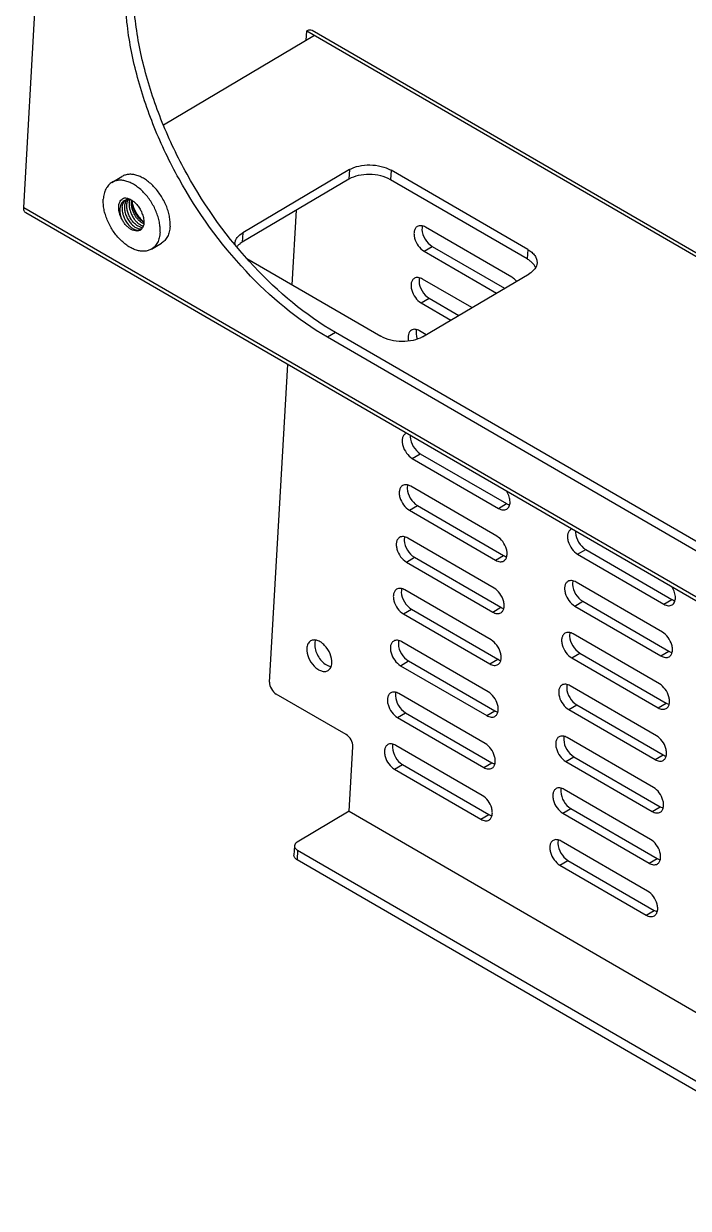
# Model space of a CAD drawing. Extents: x -425 to 6552, y -3049 to 3105.
# Drawn here: x 4672.4 to 4713, y -2224.9 to -2152.5 of the extents above; entities that cross this region are included whole.
import ezdxf

# ---------------------------------------------------------------- set-up
doc = ezdxf.new("R2010")
doc.units = 0
doc.layers.get('0').update_dxf_attribs({"linetype": 'CONTINUOUS'})

msp = doc.modelspace()

# ---------------------------------------------------------------- linework, layer by layer
at = {"color": 7, "linetype": 'CONTINUOUS'}
for p, q in [((4672.372, -2163.749), (4673.094, -2151.087)), ((4680.903, -2158.704), (4690.146, -2153.238)), ((4689.63, -2153.544), (4689.663, -2152.958)), ((4689.663, -2152.958), (4728.396, -2175.388)), ((4689.991, -2152.92), (4728.409, -2175.167)), ((4692.279, -2161.439), (4685.756, -2165.296)), ((4692.279, -2161.439), (4692.245, -2162.024)), ((4694.82, -2161.479), (4694.786, -2162.064)), ((4703.168, -2166.314), (4694.82, -2161.479)), ((4692.245, -2162.024), (4685.723, -2165.881)), ((4703.134, -2166.898), (4694.786, -2162.064)), ((4672.372, -2163.749), (4732.477, -2198.554)), ((4732.605, -2198.888), (4672.501, -2164.082)), ((4688.779, -2168.478), (4689.038, -2163.92)), ((4702.194, -2168.012), (4696.922, -2164.959)), ((4685.756, -2165.296), (4685.723, -2165.881)), ((4696.839, -2166.42), (4697.328, -2166.131)), ((4696.839, -2166.42), (4701.263, -2168.982)), ((4697.328, -2166.131), (4701.752, -2168.693)), ((4703.168, -2166.314), (4703.134, -2166.898)), ((4686.006, -2166.872), (4694.199, -2171.617)), ((4696.74, -2171.657), (4703.263, -2167.8)), ((4699.759, -2169.872), (4696.741, -2168.125)), ((4696.658, -2169.586), (4697.147, -2169.296)), ((4697.147, -2169.296), (4698.958, -2170.345)), ((4696.658, -2169.586), (4698.469, -2170.634)), ((4691.426, -2171.393), (4690.937, -2171.682)), ((4714.712, -2184.877), (4691.426, -2171.393)), ((4696.965, -2171.524), (4696.561, -2171.29)), ((4714.223, -2185.167), (4690.937, -2171.682)), ((4687.396, -2192.745), (4688.501, -2173.348)), ((4696.117, -2179.082), (4696.606, -2178.793)), ((4696.606, -2178.793), (4701.879, -2181.846)), ((4696.117, -2179.082), (4701.389, -2182.135)), ((4701.292, -2183.84), (4696.02, -2180.786)), ((4695.937, -2182.247), (4696.426, -2181.958)), ((4695.937, -2182.247), (4701.209, -2185.3)), ((4696.426, -2181.958), (4701.698, -2185.011)), ((4701.389, -2182.135), (4701.879, -2181.846)), ((4701.112, -2187.005), (4695.84, -2183.952)), ((4706.222, -2184.934), (4706.712, -2184.644)), ((4706.712, -2184.644), (4711.984, -2187.698)), ((4695.756, -2185.413), (4696.245, -2185.123)), ((4695.756, -2185.413), (4701.029, -2188.466)), ((4696.245, -2185.123), (4701.518, -2188.177)), ((4701.209, -2185.3), (4701.698, -2185.011)), ((4706.222, -2184.934), (4711.495, -2187.987)), ((4711.398, -2189.691), (4706.125, -2186.638)), ((4700.931, -2190.17), (4695.659, -2187.117)), ((4695.576, -2188.578), (4696.065, -2188.289)), ((4696.065, -2188.289), (4701.337, -2191.342)), ((4701.029, -2188.466), (4701.518, -2188.177)), ((4706.042, -2188.099), (4706.531, -2187.81)), ((4706.042, -2188.099), (4711.314, -2191.152)), ((4706.531, -2187.81), (4711.803, -2190.863)), ((4711.495, -2187.987), (4711.984, -2187.698)), ((4695.576, -2188.578), (4700.848, -2191.631)), ((4700.751, -2193.336), (4695.479, -2190.283)), ((4711.217, -2192.857), (4705.945, -2189.804)), ((4705.862, -2191.265), (4706.351, -2190.975)), ((4706.351, -2190.975), (4711.623, -2194.028)), ((4711.314, -2191.152), (4711.803, -2190.863)), ((4695.395, -2191.744), (4695.885, -2191.454)), ((4695.395, -2191.744), (4700.668, -2194.797)), ((4695.885, -2191.454), (4701.157, -2194.507)), ((4700.848, -2191.631), (4701.337, -2191.342)), ((4705.862, -2191.265), (4711.134, -2194.318)), ((4711.037, -2196.022), (4705.764, -2192.969)), ((4692.069, -2195.955), (4687.807, -2193.487)), ((4700.571, -2196.501), (4695.298, -2193.448)), ((4711.134, -2194.318), (4711.623, -2194.028)), ((4695.215, -2194.909), (4695.704, -2194.62)), ((4695.704, -2194.62), (4700.977, -2197.673)), ((4700.668, -2194.797), (4701.157, -2194.507)), ((4705.681, -2194.43), (4706.17, -2194.141)), ((4705.681, -2194.43), (4710.954, -2197.483)), ((4706.17, -2194.141), (4711.443, -2197.194)), ((4695.215, -2194.909), (4700.487, -2197.962)), ((4710.856, -2199.188), (4705.584, -2196.134)), ((4692.256, -2200.641), (4692.481, -2196.696)), ((4700.39, -2199.667), (4695.118, -2196.613)), ((4700.487, -2197.962), (4700.977, -2197.673)), ((4705.501, -2197.595), (4705.99, -2197.306)), ((4705.501, -2197.595), (4710.773, -2200.649)), ((4705.99, -2197.306), (4711.262, -2200.359)), ((4710.954, -2197.483), (4711.443, -2197.194)), ((4695.035, -2198.074), (4695.524, -2197.785)), ((4695.035, -2198.074), (4700.307, -2201.128)), ((4695.524, -2197.785), (4700.796, -2200.838)), ((4710.676, -2202.353), (4705.404, -2199.3)), ((4705.32, -2200.761), (4705.81, -2200.472)), ((4705.81, -2200.472), (4711.082, -2203.525)), ((4710.773, -2200.649), (4711.262, -2200.359)), ((4692.256, -2200.641), (4689.076, -2202.521)), ((4692.256, -2200.641), (4742.914, -2229.976)), ((4700.307, -2201.128), (4700.796, -2200.838)), ((4705.32, -2200.761), (4710.593, -2203.814)), ((4688.917, -2202.741), (4688.883, -2203.326)), ((4710.496, -2205.518), (4705.223, -2202.465)), ((4689.108, -2203.017), (4689.075, -2203.601)), ((4689.108, -2203.017), (4738.888, -2231.843)), ((4738.854, -2232.428), (4689.075, -2203.601)), ((4705.14, -2203.926), (4705.629, -2203.637)), ((4705.14, -2203.926), (4710.412, -2206.979)), ((4705.629, -2203.637), (4710.902, -2206.69)), ((4710.593, -2203.814), (4711.082, -2203.525)), ((4710.412, -2206.979), (4710.902, -2206.69))]:
    msp.add_line(p, q, dxfattribs=at)
at = {"color": 4, "linetype": 'CONTINUOUS'}
for p, q in [((4677.762, -2162.22), (4678.374, -2161.858)), ((4680.175, -2166.3), (4680.786, -2165.938))]:
    msp.add_line(p, q, dxfattribs=at)
for centre, radius, start, end in [((4678.741, -2163.74), 0.457, 110.06377, 120.56657), ((4679.85, -2163.485), 0.893, 169.11074, 173.83752), ((4680.618, -2163.124), 1.657, 187.68702, 190.62617), ((4680.113, -2163.342), 1.136, 178.75161, 180.16005), ((4680.183, -2163.342), 1.206, 180.17268, 184.25447), ((4679.381, -2164.816), 0.331, 288.40617, 294.79775), ((4679.291, -2164.806), 0.386, 300.60413, 306.24937), ((4680.225, -2163.767), 1.026, 236.9712, 240.3036), ((4680.813, -2163.294), 1.743, 229.28385, 231.0319)]:
    msp.add_arc(centre, radius, start, end, dxfattribs=at)
at = {"color": 7, "linetype": 'CONTINUOUS'}
for centre, radius, start, end in [((4685.892, -2165.992), 0.616, 176.784, 182.99234), ((4686.428, -2167.077), 1.389, 120.52111, 126.59212), ((4696.835, -2177.728), 0.848, 177.0489, 182.10538), ((4706.94, -2183.579), 0.848, 177.0489, 182.10538)]:
    msp.add_arc(centre, radius, start, end, dxfattribs=at)
for points, knots in [([(4691.426, -2171.393), (4689.577, -2170.322), (4686.105, -2167.406), (4682.79, -2162.793), (4680.783, -2158.612), (4679.705, -2155.397), (4679.098, -2152.234), (4679.021, -2150.148), (4679.078, -2149.15)], [0, 0, 0, 0, 0.241646, 0.504562, 0.636771, 0.76516, 0.886947, 1, 1, 1, 1]), ([(4690.937, -2171.682), (4689.088, -2170.611), (4685.616, -2167.696), (4682.301, -2163.082), (4680.294, -2158.901), (4679.216, -2155.687), (4678.609, -2152.524), (4678.532, -2150.437), (4678.588, -2149.439)], [0, 0, 0, 0, 0.241646, 0.504562, 0.636771, 0.76516, 0.886947, 1, 1, 1, 1]), ([(4689.663, -2152.958), (4689.718, -2152.926), (4689.825, -2152.879), (4689.947, -2152.895), (4689.991, -2152.92)], [0, 0, 0, 0, 0.557656, 1, 1, 1, 1]), ([(4692.279, -2161.439), (4692.453, -2161.336), (4692.867, -2161.188), (4693.534, -2161.126), (4694.21, -2161.212), (4694.634, -2161.372), (4694.82, -2161.479)], [0, 0, 0, 0, 0.231008, 0.491178, 0.756152, 1, 1, 1, 1]), ([(4694.786, -2162.064), (4694.601, -2161.956), (4694.176, -2161.796), (4693.501, -2161.711), (4692.834, -2161.772), (4692.42, -2161.92), (4692.245, -2162.024)], [0, 0, 0, 0, 0.243848, 0.508822, 0.768992, 1, 1, 1, 1]), ([(4672.501, -2164.082), (4672.454, -2164.055), (4672.375, -2163.945), (4672.368, -2163.818), (4672.372, -2163.749)], [0, 0, 0, 0, 0.437297, 1, 1, 1, 1]), ([(4696.422, -2164.915), (4696.376, -2164.943), (4696.291, -2165.026), (4696.225, -2165.202), (4696.213, -2165.412), (4696.27, -2165.728), (4696.456, -2166.101), (4696.7, -2166.34), (4696.839, -2166.42)], [0, 0, 0, 0, 0.090977, 0.192642, 0.310053, 0.442358, 0.729305, 1, 1, 1, 1]), ([(4696.922, -2164.959), (4696.84, -2164.912), (4696.674, -2164.844), (4696.49, -2164.875), (4696.422, -2164.915)], [0, 0, 0, 0, 0.547175, 1, 1, 1, 1]), ([(4696.732, -2164.881), (4696.727, -2164.898), (4696.712, -2164.969), (4696.708, -2165.042), (4696.71, -2165.097)], [0, 0, 0, 0, 0.23655, 1, 1, 1, 1]), ([(4696.71, -2165.097), (4696.717, -2165.304), (4696.861, -2165.709), (4697.15, -2166.028), (4697.328, -2166.131)], [0, 0, 0, 0, 0.500898, 1, 1, 1, 1]), ([(4685.277, -2165.957), (4685.281, -2165.89), (4685.302, -2165.8), (4685.339, -2165.717), (4685.35, -2165.697)], [0, 0, 0, 0, 0.742784, 1, 1, 1, 1]), ([(4685.35, -2165.697), (4685.37, -2165.658), (4685.474, -2165.496), (4685.629, -2165.371), (4685.756, -2165.296)], [0, 0, 0, 0, 0.228161, 1, 1, 1, 1]), ([(4685.6, -2165.962), (4685.58, -2165.977), (4685.504, -2166.037), (4685.436, -2166.106), (4685.392, -2166.163)], [0, 0, 0, 0, 0.262402, 1, 1, 1, 1]), ([(4703.168, -2166.314), (4703.257, -2166.365), (4703.418, -2166.477), (4703.608, -2166.68), (4703.725, -2166.904), (4703.746, -2167.064), (4703.742, -2167.139)], [0, 0, 0, 0, 0.292667, 0.553482, 0.785376, 1, 1, 1, 1]), ([(4703.383, -2167.074), (4703.365, -2167.058), (4703.286, -2166.993), (4703.201, -2166.937), (4703.134, -2166.898)], [0, 0, 0, 0, 0.240496, 1, 1, 1, 1]), ([(4703.742, -2167.139), (4703.734, -2167.267), (4703.621, -2167.543), (4703.394, -2167.722), (4703.263, -2167.8)], [0, 0, 0, 0, 0.456126, 1, 1, 1, 1]), ([(4703.654, -2167.428), (4703.64, -2167.396), (4703.572, -2167.263), (4703.47, -2167.149), (4703.383, -2167.074)], [0, 0, 0, 0, 0.232329, 1, 1, 1, 1]), ([(4696.741, -2168.125), (4696.659, -2168.077), (4696.493, -2168.01), (4696.309, -2168.041), (4696.242, -2168.081)], [0, 0, 0, 0, 0.547175, 1, 1, 1, 1]), ([(4696.551, -2168.047), (4696.547, -2168.063), (4696.531, -2168.134), (4696.527, -2168.207), (4696.529, -2168.262)], [0, 0, 0, 0, 0.23655, 1, 1, 1, 1]), ([(4702.484, -2168.26), (4702.462, -2168.234), (4702.376, -2168.141), (4702.275, -2168.059), (4702.194, -2168.012)], [0, 0, 0, 0, 0.26312, 1, 1, 1, 1]), ([(4696.242, -2168.081), (4696.195, -2168.108), (4696.111, -2168.192), (4696.044, -2168.367), (4696.033, -2168.578), (4696.089, -2168.893), (4696.276, -2169.266), (4696.519, -2169.505), (4696.658, -2169.586)], [0, 0, 0, 0, 0.090977, 0.192642, 0.310053, 0.442358, 0.729305, 1, 1, 1, 1]), ([(4696.529, -2168.262), (4696.537, -2168.469), (4696.68, -2168.874), (4696.969, -2169.193), (4697.147, -2169.296)], [0, 0, 0, 0, 0.500898, 1, 1, 1, 1]), ([(4696.74, -2171.657), (4696.565, -2171.76), (4696.151, -2171.908), (4695.485, -2171.97), (4694.809, -2171.884), (4694.384, -2171.724), (4694.199, -2171.617)], [0, 0, 0, 0, 0.231008, 0.491178, 0.756152, 1, 1, 1, 1]), ([(4696.061, -2171.246), (4696.017, -2171.272), (4695.936, -2171.35), (4695.869, -2171.515), (4695.851, -2171.712), (4695.871, -2171.851), (4695.888, -2171.923)], [0, 0, 0, 0, 0.207731, 0.438008, 0.7023, 1, 1, 1, 1]), ([(4696.561, -2171.29), (4696.479, -2171.243), (4696.313, -2171.175), (4696.129, -2171.206), (4696.061, -2171.246)], [0, 0, 0, 0, 0.547175, 1, 1, 1, 1]), ([(4696.371, -2171.212), (4696.367, -2171.229), (4696.351, -2171.299), (4696.347, -2171.373), (4696.349, -2171.428)], [0, 0, 0, 0, 0.23655, 1, 1, 1, 1]), ([(4695.701, -2177.577), (4695.654, -2177.604), (4695.57, -2177.688), (4695.503, -2177.864), (4695.491, -2178.074), (4695.548, -2178.389), (4695.735, -2178.763), (4695.978, -2179.001), (4696.117, -2179.082)], [0, 0, 0, 0, 0.090977, 0.192642, 0.310053, 0.442358, 0.729305, 1, 1, 1, 1]), ([(4695.988, -2177.759), (4695.995, -2177.965), (4696.139, -2178.37), (4696.428, -2178.689), (4696.606, -2178.793)], [0, 0, 0, 0, 0.500898, 1, 1, 1, 1]), ([(4695.52, -2180.742), (4695.474, -2180.77), (4695.389, -2180.853), (4695.323, -2181.029), (4695.311, -2181.239), (4695.368, -2181.555), (4695.554, -2181.928), (4695.798, -2182.167), (4695.937, -2182.247)], [0, 0, 0, 0, 0.090977, 0.192642, 0.310053, 0.442358, 0.729305, 1, 1, 1, 1]), ([(4696.02, -2180.786), (4695.938, -2180.739), (4695.772, -2180.671), (4695.588, -2180.702), (4695.52, -2180.742)], [0, 0, 0, 0, 0.547175, 1, 1, 1, 1]), ([(4695.83, -2180.708), (4695.825, -2180.725), (4695.81, -2180.796), (4695.806, -2180.869), (4695.808, -2180.924)], [0, 0, 0, 0, 0.23655, 1, 1, 1, 1]), ([(4695.808, -2180.924), (4695.815, -2181.131), (4695.959, -2181.536), (4696.248, -2181.855), (4696.426, -2181.958)], [0, 0, 0, 0, 0.500898, 1, 1, 1, 1]), ([(4701.889, -2182.179), (4701.954, -2182.141), (4702.066, -2182.003), (4702.107, -2181.725), (4702.052, -2181.411), (4701.956, -2181.204), (4701.895, -2181.104)], [0, 0, 0, 0, 0.192799, 0.423511, 0.698541, 1, 1, 1, 1]), ([(4701.389, -2182.135), (4701.471, -2182.183), (4701.638, -2182.25), (4701.821, -2182.219), (4701.889, -2182.179)], [0, 0, 0, 0, 0.547175, 1, 1, 1, 1]), ([(4701.879, -2181.846), (4701.894, -2181.855), (4701.955, -2181.887), (4702.019, -2181.912), (4702.068, -2181.924)], [0, 0, 0, 0, 0.262756, 1, 1, 1, 1]), ([(4695.34, -2183.908), (4695.293, -2183.935), (4695.209, -2184.019), (4695.142, -2184.194), (4695.131, -2184.405), (4695.187, -2184.72), (4695.374, -2185.093), (4695.617, -2185.332), (4695.756, -2185.413)], [0, 0, 0, 0, 0.090977, 0.192642, 0.310053, 0.442358, 0.729305, 1, 1, 1, 1]), ([(4695.84, -2183.952), (4695.757, -2183.904), (4695.591, -2183.837), (4695.407, -2183.868), (4695.34, -2183.908)], [0, 0, 0, 0, 0.547175, 1, 1, 1, 1]), ([(4695.649, -2183.874), (4695.645, -2183.89), (4695.629, -2183.961), (4695.625, -2184.034), (4695.627, -2184.09)], [0, 0, 0, 0, 0.23655, 1, 1, 1, 1]), ([(4701.709, -2185.345), (4701.755, -2185.317), (4701.84, -2185.233), (4701.906, -2185.058), (4701.918, -2184.847), (4701.861, -2184.532), (4701.674, -2184.159), (4701.431, -2183.92), (4701.292, -2183.84)], [0, 0, 0, 0, 0.090977, 0.192642, 0.310053, 0.442358, 0.729305, 1, 1, 1, 1]), ([(4705.806, -2183.429), (4705.759, -2183.456), (4705.675, -2183.54), (4705.609, -2183.715), (4705.597, -2183.926), (4705.654, -2184.241), (4705.84, -2184.614), (4706.083, -2184.853), (4706.222, -2184.934)], [0, 0, 0, 0, 0.090977, 0.192642, 0.310053, 0.442358, 0.729305, 1, 1, 1, 1]), ([(4706.093, -2183.611), (4706.101, -2183.817), (4706.245, -2184.222), (4706.533, -2184.541), (4706.712, -2184.644)], [0, 0, 0, 0, 0.500898, 1, 1, 1, 1]), ([(4695.627, -2184.09), (4695.635, -2184.296), (4695.778, -2184.701), (4696.067, -2185.02), (4696.245, -2185.123)], [0, 0, 0, 0, 0.500898, 1, 1, 1, 1]), ([(4701.209, -2185.3), (4701.291, -2185.348), (4701.457, -2185.415), (4701.641, -2185.385), (4701.709, -2185.345)], [0, 0, 0, 0, 0.547175, 1, 1, 1, 1]), ([(4701.698, -2185.011), (4701.714, -2185.02), (4701.774, -2185.053), (4701.839, -2185.078), (4701.888, -2185.09)], [0, 0, 0, 0, 0.262756, 1, 1, 1, 1]), ([(4705.625, -2186.594), (4705.579, -2186.621), (4705.495, -2186.705), (4705.428, -2186.881), (4705.416, -2187.091), (4705.473, -2187.407), (4705.66, -2187.78), (4705.903, -2188.019), (4706.042, -2188.099)], [0, 0, 0, 0, 0.090977, 0.192642, 0.310053, 0.442358, 0.729305, 1, 1, 1, 1]), ([(4706.125, -2186.638), (4706.043, -2186.591), (4705.877, -2186.523), (4705.693, -2186.554), (4705.625, -2186.594)], [0, 0, 0, 0, 0.547175, 1, 1, 1, 1]), ([(4705.935, -2186.56), (4705.931, -2186.577), (4705.915, -2186.648), (4705.911, -2186.721), (4705.913, -2186.776)], [0, 0, 0, 0, 0.23655, 1, 1, 1, 1]), ([(4705.913, -2186.776), (4705.92, -2186.982), (4706.064, -2187.388), (4706.353, -2187.707), (4706.531, -2187.81)], [0, 0, 0, 0, 0.500898, 1, 1, 1, 1]), ([(4695.159, -2187.073), (4695.113, -2187.1), (4695.029, -2187.184), (4694.962, -2187.36), (4694.95, -2187.57), (4695.007, -2187.886), (4695.194, -2188.259), (4695.437, -2188.498), (4695.576, -2188.578)], [0, 0, 0, 0, 0.090977, 0.192642, 0.310053, 0.442358, 0.729305, 1, 1, 1, 1]), ([(4695.659, -2187.117), (4695.577, -2187.07), (4695.411, -2187.002), (4695.227, -2187.033), (4695.159, -2187.073)], [0, 0, 0, 0, 0.547175, 1, 1, 1, 1]), ([(4695.469, -2187.039), (4695.465, -2187.056), (4695.449, -2187.127), (4695.445, -2187.2), (4695.447, -2187.255)], [0, 0, 0, 0, 0.23655, 1, 1, 1, 1]), ([(4695.447, -2187.255), (4695.454, -2187.461), (4695.598, -2187.867), (4695.887, -2188.186), (4696.065, -2188.289)], [0, 0, 0, 0, 0.500898, 1, 1, 1, 1]), ([(4701.528, -2188.51), (4701.575, -2188.483), (4701.659, -2188.399), (4701.726, -2188.223), (4701.737, -2188.013), (4701.681, -2187.697), (4701.494, -2187.324), (4701.251, -2187.085), (4701.112, -2187.005)], [0, 0, 0, 0, 0.090977, 0.192642, 0.310053, 0.442358, 0.729305, 1, 1, 1, 1]), ([(4711.994, -2188.031), (4712.059, -2187.993), (4712.171, -2187.855), (4712.213, -2187.577), (4712.157, -2187.263), (4712.062, -2187.056), (4712, -2186.955)], [0, 0, 0, 0, 0.192799, 0.423511, 0.698541, 1, 1, 1, 1]), ([(4701.518, -2188.177), (4701.533, -2188.186), (4701.594, -2188.218), (4701.658, -2188.243), (4701.708, -2188.255)], [0, 0, 0, 0, 0.262756, 1, 1, 1, 1]), ([(4711.495, -2187.987), (4711.577, -2188.034), (4711.743, -2188.102), (4711.927, -2188.071), (4711.994, -2188.031)], [0, 0, 0, 0, 0.547175, 1, 1, 1, 1]), ([(4711.984, -2187.698), (4711.999, -2187.707), (4712.06, -2187.739), (4712.125, -2187.764), (4712.174, -2187.776)], [0, 0, 0, 0, 0.262756, 1, 1, 1, 1]), ([(4701.029, -2188.466), (4701.111, -2188.513), (4701.277, -2188.581), (4701.461, -2188.55), (4701.528, -2188.51)], [0, 0, 0, 0, 0.547175, 1, 1, 1, 1]), ([(4705.945, -2189.804), (4705.863, -2189.756), (4705.697, -2189.689), (4705.513, -2189.72), (4705.445, -2189.759)], [0, 0, 0, 0, 0.547175, 1, 1, 1, 1]), ([(4705.755, -2189.726), (4705.75, -2189.742), (4705.735, -2189.813), (4705.731, -2189.886), (4705.733, -2189.941)], [0, 0, 0, 0, 0.23655, 1, 1, 1, 1]), ([(4711.814, -2191.197), (4711.86, -2191.169), (4711.945, -2191.085), (4712.011, -2190.91), (4712.023, -2190.699), (4711.966, -2190.384), (4711.78, -2190.011), (4711.536, -2189.772), (4711.398, -2189.691)], [0, 0, 0, 0, 0.090977, 0.192642, 0.310053, 0.442358, 0.729305, 1, 1, 1, 1]), ([(4689.903, -2190.233), (4689.833, -2190.274), (4689.71, -2190.416), (4689.674, -2190.596), (4689.669, -2190.691)], [0, 0, 0, 0, 0.459517, 1, 1, 1, 1]), ([(4691.207, -2191.582), (4691.217, -2191.392), (4691.125, -2190.991), (4690.852, -2190.569), (4690.555, -2190.315), (4690.326, -2190.197), (4690.099, -2190.16), (4689.96, -2190.199), (4689.903, -2190.233)], [0, 0, 0, 0, 0.264642, 0.552769, 0.686978, 0.806113, 0.908767, 1, 1, 1, 1]), ([(4690.158, -2190.402), (4690.144, -2190.654), (4690.304, -2191.168), (4690.655, -2191.57), (4690.878, -2191.699)], [0, 0, 0, 0, 0.494627, 1, 1, 1, 1]), ([(4690.202, -2190.181), (4690.196, -2190.198), (4690.173, -2190.269), (4690.161, -2190.345), (4690.158, -2190.402)], [0, 0, 0, 0, 0.237547, 1, 1, 1, 1]), ([(4694.979, -2190.238), (4694.933, -2190.266), (4694.848, -2190.35), (4694.782, -2190.525), (4694.77, -2190.736), (4694.827, -2191.051), (4695.013, -2191.424), (4695.257, -2191.663), (4695.395, -2191.744)], [0, 0, 0, 0, 0.090977, 0.192642, 0.310053, 0.442358, 0.729305, 1, 1, 1, 1]), ([(4695.479, -2190.283), (4695.397, -2190.235), (4695.231, -2190.168), (4695.047, -2190.199), (4694.979, -2190.238)], [0, 0, 0, 0, 0.547175, 1, 1, 1, 1]), ([(4695.289, -2190.205), (4695.284, -2190.221), (4695.269, -2190.292), (4695.265, -2190.365), (4695.267, -2190.42)], [0, 0, 0, 0, 0.23655, 1, 1, 1, 1]), ([(4695.267, -2190.42), (4695.274, -2190.627), (4695.418, -2191.032), (4695.707, -2191.351), (4695.885, -2191.454)], [0, 0, 0, 0, 0.500898, 1, 1, 1, 1]), ([(4701.348, -2191.676), (4701.394, -2191.648), (4701.479, -2191.564), (4701.545, -2191.389), (4701.557, -2191.178), (4701.5, -2190.863), (4701.314, -2190.49), (4701.07, -2190.251), (4700.931, -2190.17)], [0, 0, 0, 0, 0.090977, 0.192642, 0.310053, 0.442358, 0.729305, 1, 1, 1, 1]), ([(4705.445, -2189.759), (4705.399, -2189.787), (4705.314, -2189.871), (4705.248, -2190.046), (4705.236, -2190.257), (4705.293, -2190.572), (4705.479, -2190.945), (4705.723, -2191.184), (4705.862, -2191.265)], [0, 0, 0, 0, 0.090977, 0.192642, 0.310053, 0.442358, 0.729305, 1, 1, 1, 1]), ([(4705.733, -2189.941), (4705.74, -2190.148), (4705.884, -2190.553), (4706.173, -2190.872), (4706.351, -2190.975)], [0, 0, 0, 0, 0.500898, 1, 1, 1, 1]), ([(4689.669, -2190.691), (4689.658, -2190.881), (4689.751, -2191.281), (4690.023, -2191.703), (4690.32, -2191.958), (4690.55, -2192.076), (4690.776, -2192.113), (4690.916, -2192.073), (4690.972, -2192.04)], [0, 0, 0, 0, 0.264642, 0.552769, 0.686978, 0.806113, 0.908767, 1, 1, 1, 1]), ([(4711.314, -2191.152), (4711.396, -2191.2), (4711.562, -2191.267), (4711.746, -2191.236), (4711.814, -2191.197)], [0, 0, 0, 0, 0.547175, 1, 1, 1, 1]), ([(4711.803, -2190.863), (4711.819, -2190.872), (4711.879, -2190.905), (4711.944, -2190.93), (4711.993, -2190.942)], [0, 0, 0, 0, 0.262756, 1, 1, 1, 1]), ([(4690.878, -2191.699), (4690.902, -2191.713), (4690.991, -2191.76), (4691.089, -2191.793), (4691.162, -2191.803)], [0, 0, 0, 0, 0.267831, 1, 1, 1, 1]), ([(4690.972, -2192.04), (4691.042, -2191.999), (4691.165, -2191.856), (4691.201, -2191.677), (4691.207, -2191.582)], [0, 0, 0, 0, 0.459517, 1, 1, 1, 1]), ([(4700.848, -2191.631), (4700.93, -2191.679), (4701.096, -2191.746), (4701.28, -2191.715), (4701.348, -2191.676)], [0, 0, 0, 0, 0.547175, 1, 1, 1, 1]), ([(4701.337, -2191.342), (4701.353, -2191.351), (4701.413, -2191.384), (4701.478, -2191.409), (4701.527, -2191.421)], [0, 0, 0, 0, 0.262756, 1, 1, 1, 1]), ([(4687.396, -2192.745), (4687.388, -2192.889), (4687.479, -2193.183), (4687.68, -2193.413), (4687.807, -2193.487)], [0, 0, 0, 0, 0.494633, 1, 1, 1, 1]), ([(4695.298, -2193.448), (4695.216, -2193.401), (4695.05, -2193.333), (4694.866, -2193.364), (4694.799, -2193.404)], [0, 0, 0, 0, 0.547175, 1, 1, 1, 1]), ([(4695.108, -2193.37), (4695.104, -2193.387), (4695.088, -2193.457), (4695.084, -2193.531), (4695.086, -2193.586)], [0, 0, 0, 0, 0.23655, 1, 1, 1, 1]), ([(4701.168, -2194.841), (4701.214, -2194.813), (4701.298, -2194.73), (4701.365, -2194.554), (4701.377, -2194.344), (4701.32, -2194.028), (4701.133, -2193.655), (4700.89, -2193.416), (4700.751, -2193.336)], [0, 0, 0, 0, 0.090977, 0.192642, 0.310053, 0.442358, 0.729305, 1, 1, 1, 1]), ([(4705.265, -2192.925), (4705.218, -2192.952), (4705.134, -2193.036), (4705.067, -2193.212), (4705.056, -2193.422), (4705.112, -2193.738), (4705.299, -2194.111), (4705.542, -2194.35), (4705.681, -2194.43)], [0, 0, 0, 0, 0.090977, 0.192642, 0.310053, 0.442358, 0.729305, 1, 1, 1, 1]), ([(4705.764, -2192.969), (4705.682, -2192.922), (4705.516, -2192.854), (4705.332, -2192.885), (4705.265, -2192.925)], [0, 0, 0, 0, 0.547175, 1, 1, 1, 1]), ([(4705.574, -2192.891), (4705.57, -2192.908), (4705.554, -2192.978), (4705.55, -2193.052), (4705.552, -2193.107)], [0, 0, 0, 0, 0.23655, 1, 1, 1, 1]), ([(4705.552, -2193.107), (4705.56, -2193.313), (4705.703, -2193.718), (4705.992, -2194.038), (4706.17, -2194.141)], [0, 0, 0, 0, 0.500898, 1, 1, 1, 1]), ([(4711.634, -2194.362), (4711.68, -2194.334), (4711.764, -2194.251), (4711.831, -2194.075), (4711.843, -2193.865), (4711.786, -2193.549), (4711.599, -2193.176), (4711.356, -2192.937), (4711.217, -2192.857)], [0, 0, 0, 0, 0.090977, 0.192642, 0.310053, 0.442358, 0.729305, 1, 1, 1, 1]), ([(4694.799, -2193.404), (4694.752, -2193.431), (4694.668, -2193.515), (4694.601, -2193.691), (4694.589, -2193.901), (4694.646, -2194.217), (4694.833, -2194.59), (4695.076, -2194.829), (4695.215, -2194.909)], [0, 0, 0, 0, 0.090977, 0.192642, 0.310053, 0.442358, 0.729305, 1, 1, 1, 1]), ([(4695.086, -2193.586), (4695.094, -2193.792), (4695.237, -2194.197), (4695.526, -2194.517), (4695.704, -2194.62)], [0, 0, 0, 0, 0.500898, 1, 1, 1, 1]), ([(4711.623, -2194.028), (4711.639, -2194.037), (4711.699, -2194.07), (4711.764, -2194.095), (4711.813, -2194.107)], [0, 0, 0, 0, 0.262756, 1, 1, 1, 1]), ([(4700.668, -2194.797), (4700.75, -2194.844), (4700.916, -2194.912), (4701.1, -2194.881), (4701.168, -2194.841)], [0, 0, 0, 0, 0.547175, 1, 1, 1, 1]), ([(4701.157, -2194.507), (4701.173, -2194.516), (4701.233, -2194.549), (4701.298, -2194.574), (4701.347, -2194.586)], [0, 0, 0, 0, 0.262756, 1, 1, 1, 1]), ([(4711.134, -2194.318), (4711.216, -2194.365), (4711.382, -2194.433), (4711.566, -2194.402), (4711.634, -2194.362)], [0, 0, 0, 0, 0.547175, 1, 1, 1, 1]), ([(4692.481, -2196.696), (4692.489, -2196.552), (4692.398, -2196.259), (4692.197, -2196.029), (4692.069, -2195.955)], [0, 0, 0, 0, 0.494633, 1, 1, 1, 1]), ([(4705.084, -2196.09), (4705.038, -2196.118), (4704.954, -2196.202), (4704.887, -2196.377), (4704.875, -2196.588), (4704.932, -2196.903), (4705.119, -2197.276), (4705.362, -2197.515), (4705.501, -2197.595)], [0, 0, 0, 0, 0.090977, 0.192642, 0.310053, 0.442358, 0.729305, 1, 1, 1, 1]), ([(4705.584, -2196.134), (4705.502, -2196.087), (4705.336, -2196.02), (4705.152, -2196.05), (4705.084, -2196.09)], [0, 0, 0, 0, 0.547175, 1, 1, 1, 1]), ([(4705.394, -2196.056), (4705.39, -2196.073), (4705.374, -2196.144), (4705.37, -2196.217), (4705.372, -2196.272)], [0, 0, 0, 0, 0.23655, 1, 1, 1, 1]), ([(4711.453, -2197.527), (4711.5, -2197.5), (4711.584, -2197.416), (4711.651, -2197.24), (4711.662, -2197.03), (4711.606, -2196.715), (4711.419, -2196.342), (4711.176, -2196.103), (4711.037, -2196.022)], [0, 0, 0, 0, 0.090977, 0.192642, 0.310053, 0.442358, 0.729305, 1, 1, 1, 1]), ([(4694.618, -2196.569), (4694.572, -2196.597), (4694.487, -2196.681), (4694.421, -2196.856), (4694.409, -2197.067), (4694.466, -2197.382), (4694.653, -2197.755), (4694.896, -2197.994), (4695.035, -2198.074)], [0, 0, 0, 0, 0.090977, 0.192642, 0.310053, 0.442358, 0.729305, 1, 1, 1, 1]), ([(4695.118, -2196.613), (4695.036, -2196.566), (4694.87, -2196.499), (4694.686, -2196.529), (4694.618, -2196.569)], [0, 0, 0, 0, 0.547175, 1, 1, 1, 1]), ([(4694.928, -2196.535), (4694.924, -2196.552), (4694.908, -2196.623), (4694.904, -2196.696), (4694.906, -2196.751)], [0, 0, 0, 0, 0.23655, 1, 1, 1, 1]), ([(4694.906, -2196.751), (4694.913, -2196.958), (4695.057, -2197.363), (4695.346, -2197.682), (4695.524, -2197.785)], [0, 0, 0, 0, 0.500898, 1, 1, 1, 1]), ([(4700.987, -2198.006), (4701.034, -2197.979), (4701.118, -2197.895), (4701.185, -2197.719), (4701.196, -2197.509), (4701.139, -2197.194), (4700.953, -2196.821), (4700.71, -2196.582), (4700.571, -2196.501)], [0, 0, 0, 0, 0.090977, 0.192642, 0.310053, 0.442358, 0.729305, 1, 1, 1, 1]), ([(4705.372, -2196.272), (4705.379, -2196.479), (4705.523, -2196.884), (4705.812, -2197.203), (4705.99, -2197.306)], [0, 0, 0, 0, 0.500898, 1, 1, 1, 1]), ([(4700.977, -2197.673), (4700.992, -2197.682), (4701.053, -2197.714), (4701.117, -2197.739), (4701.166, -2197.751)], [0, 0, 0, 0, 0.262756, 1, 1, 1, 1]), ([(4710.954, -2197.483), (4711.036, -2197.531), (4711.202, -2197.598), (4711.386, -2197.567), (4711.453, -2197.527)], [0, 0, 0, 0, 0.547175, 1, 1, 1, 1]), ([(4711.443, -2197.194), (4711.458, -2197.203), (4711.519, -2197.235), (4711.583, -2197.26), (4711.632, -2197.272)], [0, 0, 0, 0, 0.262756, 1, 1, 1, 1]), ([(4700.487, -2197.962), (4700.569, -2198.01), (4700.736, -2198.077), (4700.92, -2198.046), (4700.987, -2198.006)], [0, 0, 0, 0, 0.547175, 1, 1, 1, 1]), ([(4700.807, -2201.172), (4700.853, -2201.144), (4700.938, -2201.06), (4701.004, -2200.885), (4701.016, -2200.674), (4700.959, -2200.359), (4700.773, -2199.986), (4700.529, -2199.747), (4700.39, -2199.667)], [0, 0, 0, 0, 0.090977, 0.192642, 0.310053, 0.442358, 0.729305, 1, 1, 1, 1]), ([(4704.904, -2199.256), (4704.858, -2199.283), (4704.773, -2199.367), (4704.707, -2199.543), (4704.695, -2199.753), (4704.752, -2200.068), (4704.938, -2200.442), (4705.182, -2200.68), (4705.32, -2200.761)], [0, 0, 0, 0, 0.090977, 0.192642, 0.310053, 0.442358, 0.729305, 1, 1, 1, 1]), ([(4705.404, -2199.3), (4705.322, -2199.252), (4705.156, -2199.185), (4704.972, -2199.216), (4704.904, -2199.256)], [0, 0, 0, 0, 0.547175, 1, 1, 1, 1]), ([(4705.214, -2199.222), (4705.209, -2199.238), (4705.194, -2199.309), (4705.189, -2199.382), (4705.191, -2199.438)], [0, 0, 0, 0, 0.23655, 1, 1, 1, 1]), ([(4705.191, -2199.438), (4705.199, -2199.644), (4705.343, -2200.049), (4705.631, -2200.368), (4705.81, -2200.472)], [0, 0, 0, 0, 0.500898, 1, 1, 1, 1]), ([(4711.273, -2200.693), (4711.319, -2200.665), (4711.404, -2200.581), (4711.47, -2200.406), (4711.482, -2200.195), (4711.425, -2199.88), (4711.239, -2199.507), (4710.995, -2199.268), (4710.856, -2199.188)], [0, 0, 0, 0, 0.090977, 0.192642, 0.310053, 0.442358, 0.729305, 1, 1, 1, 1]), ([(4711.262, -2200.359), (4711.278, -2200.368), (4711.338, -2200.401), (4711.403, -2200.426), (4711.452, -2200.438)], [0, 0, 0, 0, 0.262756, 1, 1, 1, 1]), ([(4700.307, -2201.128), (4700.389, -2201.175), (4700.555, -2201.242), (4700.739, -2201.212), (4700.807, -2201.172)], [0, 0, 0, 0, 0.547175, 1, 1, 1, 1]), ([(4700.796, -2200.838), (4700.812, -2200.847), (4700.872, -2200.88), (4700.937, -2200.905), (4700.986, -2200.917)], [0, 0, 0, 0, 0.262756, 1, 1, 1, 1]), ([(4710.773, -2200.649), (4710.855, -2200.696), (4711.021, -2200.763), (4711.205, -2200.733), (4711.273, -2200.693)], [0, 0, 0, 0, 0.547175, 1, 1, 1, 1]), ([(4688.917, -2202.741), (4688.914, -2202.793), (4688.957, -2202.911), (4689.052, -2202.984), (4689.108, -2203.017)], [0, 0, 0, 0, 0.444432, 1, 1, 1, 1]), ([(4689.076, -2202.521), (4689.033, -2202.547), (4688.957, -2202.607), (4688.919, -2202.699), (4688.917, -2202.741)], [0, 0, 0, 0, 0.543684, 1, 1, 1, 1]), ([(4704.724, -2202.421), (4704.677, -2202.449), (4704.593, -2202.532), (4704.526, -2202.708), (4704.514, -2202.918), (4704.571, -2203.234), (4704.758, -2203.607), (4705.001, -2203.846), (4705.14, -2203.926)], [0, 0, 0, 0, 0.090977, 0.192642, 0.310053, 0.442358, 0.729305, 1, 1, 1, 1]), ([(4705.223, -2202.465), (4705.141, -2202.418), (4704.975, -2202.35), (4704.791, -2202.381), (4704.724, -2202.421)], [0, 0, 0, 0, 0.547175, 1, 1, 1, 1]), ([(4705.033, -2202.387), (4705.029, -2202.404), (4705.013, -2202.475), (4705.009, -2202.548), (4705.011, -2202.603)], [0, 0, 0, 0, 0.23655, 1, 1, 1, 1]), ([(4705.011, -2202.603), (4705.018, -2202.81), (4705.162, -2203.215), (4705.451, -2203.534), (4705.629, -2203.637)], [0, 0, 0, 0, 0.500898, 1, 1, 1, 1]), ([(4711.092, -2203.858), (4711.139, -2203.831), (4711.223, -2203.747), (4711.29, -2203.571), (4711.302, -2203.361), (4711.245, -2203.046), (4711.058, -2202.672), (4710.815, -2202.433), (4710.676, -2202.353)], [0, 0, 0, 0, 0.090977, 0.192642, 0.310053, 0.442358, 0.729305, 1, 1, 1, 1]), ([(4689.075, -2203.601), (4689.019, -2203.569), (4688.924, -2203.496), (4688.88, -2203.377), (4688.883, -2203.326)], [0, 0, 0, 0, 0.555568, 1, 1, 1, 1]), ([(4710.593, -2203.814), (4710.675, -2203.862), (4710.841, -2203.929), (4711.025, -2203.898), (4711.092, -2203.858)], [0, 0, 0, 0, 0.547175, 1, 1, 1, 1]), ([(4711.082, -2203.525), (4711.098, -2203.534), (4711.158, -2203.566), (4711.223, -2203.591), (4711.272, -2203.603)], [0, 0, 0, 0, 0.262756, 1, 1, 1, 1]), ([(4710.912, -2207.024), (4710.959, -2206.996), (4711.043, -2206.912), (4711.109, -2206.737), (4711.121, -2206.526), (4711.064, -2206.211), (4710.878, -2205.838), (4710.635, -2205.599), (4710.496, -2205.518)], [0, 0, 0, 0, 0.090977, 0.192642, 0.310053, 0.442358, 0.729305, 1, 1, 1, 1]), ([(4710.412, -2206.979), (4710.494, -2207.027), (4710.661, -2207.094), (4710.845, -2207.064), (4710.912, -2207.024)], [0, 0, 0, 0, 0.547175, 1, 1, 1, 1]), ([(4710.902, -2206.69), (4710.917, -2206.699), (4710.978, -2206.732), (4711.042, -2206.757), (4711.091, -2206.769)], [0, 0, 0, 0, 0.262756, 1, 1, 1, 1])]:
    msp.add_open_spline(points, degree=3, knots=knots, dxfattribs=at)
at = {"color": 4, "linetype": 'CONTINUOUS'}
for points, knots in [([(4677.762, -2162.22), (4677.723, -2162.242), (4677.649, -2162.295), (4677.514, -2162.423), (4677.375, -2162.628), (4677.27, -2162.925), (4677.239, -2163.141), (4677.233, -2163.255)], [0, 0, 0, 0, 0.111687, 0.22493, 0.46112, 0.717994, 1, 1, 1, 1]), ([(4680.704, -2165.265), (4680.71, -2165.165), (4680.707, -2164.959), (4680.664, -2164.645), (4680.583, -2164.322), (4680.427, -2163.887), (4680.152, -2163.368), (4679.792, -2162.91), (4679.463, -2162.601), (4679.209, -2162.41), (4678.949, -2162.259), (4678.689, -2162.153), (4678.434, -2162.094), (4678.191, -2162.083), (4677.963, -2162.122), (4677.825, -2162.182), (4677.762, -2162.22)], [0, 0, 0, 0, 0.061254, 0.126328, 0.194631, 0.265379, 0.410317, 0.553361, 0.621836, 0.687124, 0.74862, 0.805972, 0.859159, 0.908576, 0.955086, 1, 1, 1, 1]), ([(4681.315, -2164.903), (4681.321, -2164.804), (4681.318, -2164.597), (4681.275, -2164.283), (4681.195, -2163.961), (4681.038, -2163.525), (4680.764, -2163.007), (4680.403, -2162.548), (4680.074, -2162.24), (4679.82, -2162.048), (4679.56, -2161.898), (4679.301, -2161.791), (4679.046, -2161.732), (4678.802, -2161.722), (4678.575, -2161.761), (4678.437, -2161.821), (4678.374, -2161.858)], [0, 0, 0, 0, 0.061254, 0.126328, 0.194631, 0.265379, 0.410317, 0.553361, 0.621836, 0.687124, 0.74862, 0.805972, 0.859159, 0.908576, 0.955086, 1, 1, 1, 1]), ([(4680.175, -2166.3), (4680.112, -2166.337), (4679.974, -2166.397), (4679.746, -2166.436), (4679.503, -2166.426), (4679.248, -2166.366), (4678.988, -2166.26), (4678.728, -2166.109), (4678.474, -2165.918), (4678.145, -2165.609), (4677.785, -2165.151), (4677.51, -2164.632), (4677.354, -2164.197), (4677.273, -2163.874), (4677.23, -2163.56), (4677.227, -2163.354), (4677.233, -2163.255)], [0, 0, 0, 0, 0.044914, 0.091424, 0.140841, 0.194028, 0.25138, 0.312876, 0.378164, 0.446639, 0.589683, 0.734621, 0.805369, 0.873672, 0.938746, 1, 1, 1, 1]), ([(4678.311, -2164.335), (4678.281, -2164.271), (4678.231, -2164.142), (4678.184, -2163.946), (4678.168, -2163.758), (4678.184, -2163.586), (4678.23, -2163.434), (4678.306, -2163.309), (4678.409, -2163.216), (4678.492, -2163.178), (4678.535, -2163.166)], [0, 0, 0, 0, 0.157954, 0.308637, 0.449049, 0.577491, 0.693934, 0.800321, 0.900581, 1, 1, 1, 1]), ([(4678.509, -2163.347), (4678.472, -2163.368), (4678.404, -2163.423), (4678.325, -2163.532), (4678.271, -2163.664), (4678.253, -2163.761), (4678.247, -2163.812)], [0, 0, 0, 0, 0.228689, 0.467217, 0.723015, 1, 1, 1, 1]), ([(4678.391, -2163.727), (4678.396, -2163.684), (4678.41, -2163.602), (4678.45, -2163.488), (4678.508, -2163.39), (4678.557, -2163.335), (4678.584, -2163.311)], [0, 0, 0, 0, 0.273831, 0.530102, 0.770786, 1, 1, 1, 1]), ([(4678.532, -2163.643), (4678.524, -2163.726), (4678.527, -2163.9), (4678.587, -2164.161), (4678.694, -2164.416), (4678.84, -2164.649), (4679.014, -2164.842), (4679.178, -2164.964), (4679.311, -2165.027), (4679.405, -2165.056), (4679.496, -2165.068), (4679.555, -2165.064), (4679.583, -2165.058)], [0, 0, 0, 0, 0.127295, 0.265168, 0.408364, 0.550393, 0.684663, 0.805639, 0.860139, 0.91044, 0.956832, 1, 1, 1, 1]), ([(4678.667, -2163.289), (4678.629, -2163.336), (4678.567, -2163.45), (4678.54, -2163.577), (4678.532, -2163.643)], [0, 0, 0, 0, 0.474102, 1, 1, 1, 1]), ([(4678.535, -2163.166), (4678.612, -2163.166), (4678.732, -2163.189), (4678.884, -2163.255), (4678.96, -2163.299), (4678.998, -2163.325)], [0, 0, 0, 0, 0.465181, 0.723904, 1, 1, 1, 1]), ([(4678.998, -2163.325), (4678.929, -2163.3), (4678.821, -2163.276), (4678.68, -2163.283), (4678.615, -2163.3), (4678.584, -2163.311)], [0, 0, 0, 0, 0.526136, 0.768146, 1, 1, 1, 1]), ([(4678.947, -2164.499), (4678.898, -2164.427), (4678.812, -2164.277), (4678.72, -2164.037), (4678.67, -2163.795), (4678.668, -2163.634), (4678.677, -2163.558)], [0, 0, 0, 0, 0.260192, 0.519898, 0.769149, 1, 1, 1, 1]), ([(4678.677, -2163.558), (4678.679, -2163.532), (4678.694, -2163.437), (4678.725, -2163.343), (4678.759, -2163.281)], [0, 0, 0, 0, 0.265416, 1, 1, 1, 1]), ([(4678.818, -2163.475), (4678.81, -2163.551), (4678.812, -2163.712), (4678.861, -2163.954), (4678.953, -2164.193), (4679.04, -2164.344), (4679.088, -2164.415)], [0, 0, 0, 0, 0.230851, 0.480102, 0.739808, 1, 1, 1, 1]), ([(4678.818, -2163.475), (4678.82, -2163.458), (4678.828, -2163.395), (4678.844, -2163.333), (4678.859, -2163.289)], [0, 0, 0, 0, 0.259441, 1, 1, 1, 1]), ([(4679.709, -2164.757), (4679.655, -2164.733), (4679.548, -2164.669), (4679.401, -2164.542), (4679.265, -2164.384), (4679.147, -2164.201), (4679.053, -2164.001), (4678.988, -2163.794), (4678.954, -2163.589), (4678.955, -2163.454), (4678.962, -2163.389)], [0, 0, 0, 0, 0.10733, 0.226107, 0.353832, 0.487093, 0.622016, 0.754697, 0.881599, 1, 1, 1, 1]), ([(4678.98, -2163.432), (4678.988, -2163.548), (4679.038, -2163.785), (4679.187, -2164.117), (4679.365, -2164.365), (4679.531, -2164.529), (4679.62, -2164.597), (4679.666, -2164.627)], [0, 0, 0, 0, 0.246188, 0.506735, 0.763898, 0.885635, 1, 1, 1, 1]), ([(4678.99, -2163.43), (4679.011, -2163.541), (4679.076, -2163.765), (4679.227, -2164.082), (4679.427, -2164.372), (4679.589, -2164.541), (4679.676, -2164.615)], [0, 0, 0, 0, 0.243852, 0.498754, 0.754304, 1, 1, 1, 1]), ([(4678.998, -2163.325), (4679.067, -2163.37), (4679.2, -2163.479), (4679.372, -2163.676), (4679.515, -2163.904), (4679.586, -2164.07), (4679.614, -2164.154)], [0, 0, 0, 0, 0.235789, 0.487143, 0.745357, 1, 1, 1, 1]), ([(4678.247, -2163.812), (4678.238, -2163.896), (4678.242, -2164.075), (4678.283, -2164.248), (4678.311, -2164.335)], [0, 0, 0, 0, 0.479841, 1, 1, 1, 1]), ([(4679.488, -2165.138), (4679.467, -2165.15), (4679.423, -2165.171), (4679.325, -2165.196), (4679.187, -2165.195), (4679.017, -2165.143), (4678.846, -2165.047), (4678.682, -2164.911), (4678.533, -2164.742), (4678.406, -2164.548), (4678.339, -2164.407), (4678.311, -2164.335)], [0, 0, 0, 0, 0.045642, 0.092252, 0.191343, 0.30221, 0.426082, 0.56152, 0.705281, 0.853032, 1, 1, 1, 1]), ([(4678.391, -2163.727), (4678.382, -2163.812), (4678.387, -2163.993), (4678.451, -2164.263), (4678.566, -2164.526), (4678.721, -2164.762), (4678.905, -2164.954), (4679.075, -2165.071), (4679.213, -2165.126), (4679.309, -2165.148), (4679.401, -2165.151), (4679.458, -2165.139), (4679.485, -2165.13)], [0, 0, 0, 0, 0.128982, 0.268874, 0.413886, 0.556935, 0.690961, 0.810266, 0.863532, 0.912492, 0.957657, 1, 1, 1, 1]), ([(4679.088, -2164.415), (4679.129, -2164.475), (4679.217, -2164.585), (4679.364, -2164.724), (4679.518, -2164.827), (4679.628, -2164.87), (4679.681, -2164.883)], [0, 0, 0, 0, 0.282344, 0.546816, 0.787125, 1, 1, 1, 1]), ([(4679.614, -2164.154), (4679.653, -2164.25), (4679.696, -2164.395), (4679.719, -2164.59), (4679.716, -2164.724), (4679.695, -2164.848), (4679.655, -2164.956), (4679.597, -2165.048), (4679.547, -2165.097), (4679.519, -2165.117)], [0, 0, 0, 0, 0.298528, 0.437455, 0.567398, 0.687731, 0.798771, 0.90197, 1, 1, 1, 1]), ([(4679.638, -2164.98), (4679.579, -2164.978), (4679.488, -2164.956), (4679.371, -2164.903), (4679.247, -2164.826), (4679.097, -2164.695), (4678.995, -2164.568), (4678.947, -2164.499)], [0, 0, 0, 0, 0.203818, 0.318305, 0.441116, 0.709017, 1, 1, 1, 1]), ([(4681.315, -2164.903), (4681.309, -2165.016), (4681.279, -2165.233), (4681.173, -2165.529), (4681.035, -2165.735), (4680.9, -2165.863), (4680.825, -2165.915), (4680.786, -2165.938)], [0, 0, 0, 0, 0.282006, 0.53888, 0.77507, 0.888313, 1, 1, 1, 1]), ([(4680.704, -2165.265), (4680.698, -2165.378), (4680.667, -2165.595), (4680.562, -2165.891), (4680.423, -2166.096), (4680.288, -2166.225), (4680.214, -2166.277), (4680.175, -2166.3)], [0, 0, 0, 0, 0.282006, 0.53888, 0.77507, 0.888313, 1, 1, 1, 1])]:
    msp.add_open_spline(points, degree=3, knots=knots, dxfattribs=at)
at = {"color": 7, "linetype": 'CONTINUOUS'}
for points in [[(4696.349, -2171.428), (4696.351, -2171.484), (4696.358, -2171.539), (4696.369, -2171.594)], [(4696.369, -2171.594), (4696.383, -2171.664), (4696.404, -2171.733), (4696.429, -2171.799)]]:
    msp.add_open_spline(points, degree=3, dxfattribs=at)

doc.saveas('drawing.dxf')
